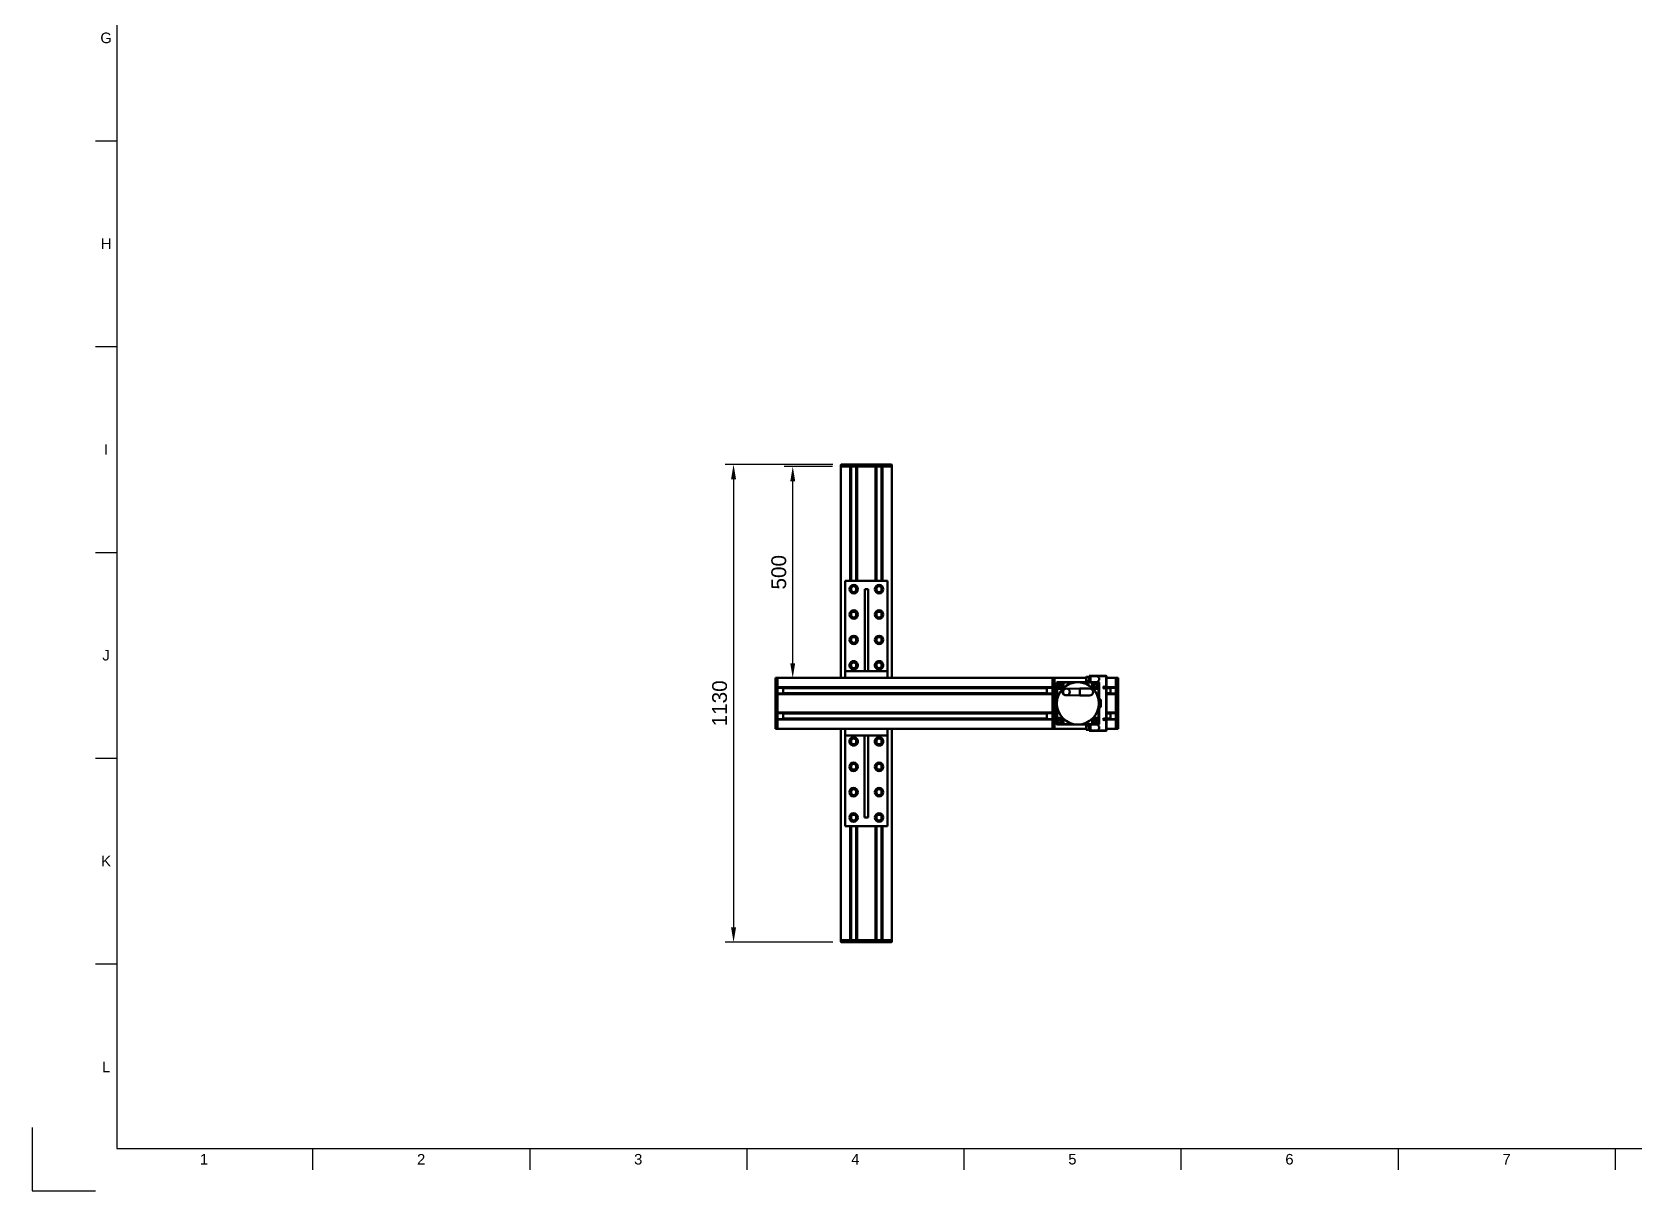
# Model space of a CAD drawing. Header units: millimetres. Extents: x 0 to 841, y 0 to 594.
# Drawn here: x 0 to 378.9, y 0 to 274 of the extents above; entities that cross this region are included whole.
import ezdxf
from ezdxf.enums import TextEntityAlignment as Align

# ---------------------------------------------------------------- set-up
doc = ezdxf.new("R2010")
doc.units = ezdxf.units.MM
doc.header["$LTSCALE"] = 0.75
for name, color, linetype, lineweight in [('Border', 7, 'Continuous', 25), ('FD_Dimensions', 7, 'Continuous', 25), ('Visible', 7, 'Continuous', 50)]:
    doc.layers.add(name, color=color, linetype=linetype, lineweight=lineweight)
doc.styles.add('FusionTitle', font='')
doc.styles.get("Standard").update_dxf_attribs({"font": 'arial.ttf'})
doc.styles.get('FusionTitle').set_extended_font_data('Arial Unicode MS')
doc.dimstyles.new('Dim-ISO-25', dxfattribs={"dimtxt": 3.5, "dimasz": 3.5, "dimexe": 2, "dimexo": 2, "dimgap": 1.5, "dimtad": 1, "dimzin": 12, "dimdsep": 46, "dimtxsty": 'Standard', "dimcen": 0, "dimazin": 3, "dimtp": 0.1, "dimtm": 0.1, "dimtfac": 0.714, "dimtmove": 0, "dimatfit": 3, "dimfxl": 1, "dimtzin": 12, "dimarcsym": 0})

# ---------------------------------------------------------------- blocks, each defined once
blk = doc.blocks.new('ISO_A1_SHEET')
at = {"layer": 'Border'}
for p, q in [((20, 584), (20, 10)), ((15, 248.333333), (20, 248.333333)), ((15, 199.666667), (20, 199.666667)), ((15, 151), (20, 151)), ((15, 102.333334), (20, 102.333334)), ((15, 53.666667), (20, 53.666667)), ((0, 15), (0, 0)), ((20, 10), (831, 10)), ((66.3125, 10), (66.3125, 5)), ((117.625, 10), (117.625, 5)), ((168.9375, 10), (168.9375, 5)), ((220.25, 10), (220.25, 5)), ((271.5625, 10), (271.5625, 5)), ((322.875, 10), (322.875, 5)), ((374.1875, 10), (374.1875, 5)), ((0, 0), (15, 0))]:
    blk.add_line(p, q, dxfattribs=at)
at = {"layer": 'Border', "style": 'FusionTitle'}
for s, p in [('G', (17.5, 272.666667)), ('H', (17.5, 224)), ('I', (17.5, 175.333334)), ('J', (17.5, 126.666667)), ('K', (17.5, 78)), ('L', (17.5, 29.333334)), ('1', (40.65625, 7.5)), ('2', (91.96875, 7.5)), ('3', (143.28125, 7.5)), ('4', (194.59375, 7.5)), ('5', (245.90625, 7.5)), ('6', (297.21875, 7.5)), ('7', (348.53125, 7.5))]:
    blk.add_text(s, height=2.5, dxfattribs=at).set_placement(p, align=Align.MIDDLE)
blk = doc.blocks.new('*D18')
at = {"layer": 'Defpoints', "color": 0, "transparency": 16777216}
for p in [(179.805125, 171.297222), (191.204114, 171.297222), (191.204114, 121.297222)]:
    blk.add_point(p, dxfattribs=at)
at = {"layer": 'FD_Dimensions', "lineweight": -2, "transparency": 16777216}
for p, q in [((189.204114, 171.297222), (177.805125, 171.297222)), ((179.805125, 124.797222), (179.805125, 167.797222)), ((189.204114, 121.297222), (177.805125, 121.297222))]:
    blk.add_line(p, q, dxfattribs=at)
at = {"layer": 'FD_Dimensions', "transparency": 16777216}
for points in [[(179.221791, 167.797222), (180.388458, 167.797222), (179.805125, 171.297222)], [(179.221791, 124.797222), (180.388458, 124.797222), (179.805125, 121.297222)]]:
    blk.add_solid(points, dxfattribs=at)
at = {"layer": 'FD_Dimensions', "color": 0, "transparency": 16777216, "insert": (176.518119, 146.297222), "char_height": 3.5, "attachment_point": 5, "rotation": 90}
blk.add_mtext('500', dxfattribs=at)
blk = doc.blocks.new('*D26')
at = {"layer": 'Defpoints', "color": 0, "transparency": 16777216}
for p in [(191.304114, 171.797222), (165.81773, 58.797222), (191.304114, 58.797222)]:
    blk.add_point(p, dxfattribs=at)
at = {"layer": 'FD_Dimensions', "lineweight": -2, "transparency": 16777216}
for p, q in [((189.304114, 171.797222), (163.81773, 171.797222)), ((165.81773, 168.297222), (165.81773, 62.297222)), ((189.304114, 58.797222), (163.81773, 58.797222))]:
    blk.add_line(p, q, dxfattribs=at)
at = {"layer": 'FD_Dimensions', "transparency": 16777216}
for points in [[(165.234397, 168.297222), (166.401064, 168.297222), (165.81773, 171.797222)], [(165.234397, 62.297222), (166.401064, 62.297222), (165.81773, 58.797222)]]:
    blk.add_solid(points, dxfattribs=at)
at = {"layer": 'FD_Dimensions', "color": 0, "transparency": 16777216, "insert": (162.529531, 115.297222), "char_height": 3.5, "attachment_point": 5, "rotation": 90}
blk.add_mtext('1130', dxfattribs=at)

msp = doc.modelspace()

# ---------------------------------------------------------------- linework, layer by layer
at = {"layer": 'Visible', "extrusion": (-1e-16, -1, 2.966e-13)}
for p, q in [((191.2041, 171.6972), (191.2041, 171.2972)), ((191.2041, 121.2972), (191.2041, 171.2972)), ((191.2041, 171.2972), (193.3991, 171.2972)), ((191.2041, 171.2972), (203.2041, 171.2972)), ((203.1041, 171.7972), (191.3041, 171.7972)), ((193.3991, 144.2972), (193.3991, 171.2972)), ((193.4991, 144.2972), (193.4991, 171.2972)), ((193.6041, 144.2972), (193.6041, 171.2972)), ((194.8041, 144.2972), (194.8041, 171.2972)), ((194.9091, 144.2972), (194.9091, 171.2972)), ((195.0091, 144.2972), (195.0091, 171.2972)), ((195.0091, 171.2972), (199.3991, 171.2972)), ((199.3991, 144.2972), (199.3991, 171.2972)), ((199.4991, 144.2972), (199.4991, 171.2972)), ((199.6041, 144.2972), (199.6041, 171.2972)), ((200.8041, 144.2972), (200.8041, 171.2972)), ((200.9091, 144.2972), (200.9091, 171.2972)), ((201.0091, 144.2972), (201.0091, 171.2972)), ((201.0091, 171.2972), (203.2041, 171.2972)), ((203.2041, 171.2972), (203.2041, 171.6972)), ((203.2041, 121.2972), (203.2041, 171.2972)), ((192.2145, 144.2972), (202.2145, 144.2972)), ((192.2145, 144.2972), (192.2145, 143.8972)), ((202.2145, 143.8972), (202.2145, 144.2972)), ((192.2145, 123.3972), (192.2145, 143.8972)), ((193.6041, 142.009), (193.6041, 142.5855)), ((194.8041, 141.9687), (194.8041, 142.6258)), ((196.8145, 122.8972), (196.8145, 142.2972)), ((196.8145, 142.2972), (197.6145, 142.2972)), ((197.6145, 142.2972), (197.6145, 122.8972)), ((199.6041, 142.009), (199.6041, 142.5855)), ((200.8041, 141.9687), (200.8041, 142.6258)), ((202.2145, 143.8972), (202.2145, 123.3972)), ((193.6041, 136.009), (193.6041, 136.5855)), ((194.8041, 135.9687), (194.8041, 136.6258)), ((199.6041, 136.009), (199.6041, 136.5855)), ((200.8041, 135.9687), (200.8041, 136.6258)), ((193.6041, 130.009), (193.6041, 130.5855)), ((194.8041, 129.9687), (194.8041, 130.6258)), ((199.6041, 130.009), (199.6041, 130.5855)), ((200.8041, 129.9687), (200.8041, 130.6258)), ((175.8041, 121.2972), (175.7041, 121.2972)), ((175.7041, 121.2972), (175.7041, 109.2972)), ((175.8041, 121.2972), (176.2041, 121.2972)), ((176.2041, 121.2972), (241.2041, 121.2972)), ((176.2041, 121.2972), (176.2041, 119.1022)), ((176.2041, 121.2972), (176.2041, 109.2972)), ((192.2145, 122.8972), (192.2145, 123.3972)), ((192.2145, 122.8972), (202.2145, 122.8972)), ((192.2145, 122.8972), (192.2145, 122.4972)), ((192.2145, 121.2972), (192.2145, 122.4972)), ((193.6041, 124.009), (193.6041, 124.5855)), ((194.8041, 123.9687), (194.8041, 124.6258)), ((199.6041, 124.009), (199.6041, 124.5855)), ((200.8041, 123.9687), (200.8041, 124.6258)), ((202.2145, 123.3972), (202.2145, 122.8972)), ((202.2145, 122.4972), (202.2145, 122.8972)), ((202.2145, 122.4972), (202.2145, 121.2972)), ((241.2041, 121.2972), (241.2041, 119.1022)), ((241.2041, 121.2972), (241.2041, 109.2972)), ((241.2041, 121.2972), (241.6041, 121.2972)), ((241.7041, 121.2972), (241.6041, 121.2972)), ((241.7041, 121.2972), (249.1585, 121.2972)), ((241.7041, 121.2972), (241.7041, 109.2972)), ((249.1585, 120.6072), (249.1585, 121.4872)), ((249.2185, 121.5472), (249.7585, 121.5472)), ((249.8285, 121.5472), (249.7585, 121.5472)), ((249.7585, 120.5472), (249.7585, 121.5472)), ((249.7585, 121.5472), (249.7585, 120.5472)), ((249.8035, 120.2972), (249.8547, 121.8306)), ((249.8285, 121.5472), (249.8285, 121.0472)), ((249.8285, 121.3472), (249.8385, 121.3472)), ((249.8547, 121.8306), (250.8541, 121.7972)), ((250.2041, 121.6972), (250.3041, 121.7972)), ((250.2041, 120.2972), (250.2041, 121.6972)), ((250.2041, 121.6972), (252.1041, 121.6972)), ((252.1041, 121.7972), (250.3041, 121.7972)), ((252.1041, 121.6972), (252.1041, 121.7972)), ((253.9041, 121.7972), (252.1041, 121.7972)), ((252.1041, 121.7972), (252.1041, 121.6972)), ((252.1041, 121.2972), (252.1041, 121.6972)), ((252.1041, 121.3072), (252.1041, 121.6972)), ((252.1041, 121.6972), (253.9041, 121.6972)), ((252.1041, 121.3072), (252.2341, 121.3072)), ((252.2041, 121.2972), (252.1041, 121.2972)), ((252.2041, 121.2972), (252.2041, 120.7972)), ((252.2341, 121.3072), (252.2341, 120.7872)), ((254.0041, 121.6972), (253.9041, 121.7972)), ((253.9041, 121.7972), (253.9041, 121.6972)), ((253.9041, 121.6972), (253.9041, 108.8972)), ((254.0041, 121.6972), (253.9041, 121.6972)), ((254.0041, 108.8972), (254.0041, 121.6972)), ((254.0041, 121.2972), (256.2041, 121.2972)), ((256.2041, 121.2972), (256.2041, 119.1022)), ((256.2041, 121.2972), (256.2041, 109.2972)), ((256.2041, 121.2972), (256.6041, 121.2972)), ((256.7041, 121.2972), (256.6041, 121.2972)), ((256.7041, 121.2972), (256.7041, 109.2972)), ((176.2041, 119.1022), (241.2041, 119.1022)), ((176.2041, 119.0022), (241.2041, 119.0022)), ((176.2041, 117.5922), (241.2041, 117.5922)), ((176.2041, 117.4922), (241.2041, 117.4922)), ((176.2041, 117.4922), (176.2041, 113.1022)), ((177.5041, 119.0022), (177.5041, 118.9976)), ((177.5041, 118.9976), (177.5041, 117.5922)), ((177.5041, 118.8972), (239.9041, 118.8972)), ((177.5041, 117.6972), (239.9041, 117.6972)), ((239.9041, 118.9976), (239.9041, 119.0022)), ((239.9041, 117.5922), (239.9041, 118.9976)), ((241.2041, 117.4922), (241.2041, 113.1022)), ((241.7041, 119.1022), (242.2041, 119.1022)), ((241.7041, 119.0022), (242.2041, 119.0022)), ((241.7041, 118.8972), (242.2041, 118.8972)), ((241.7041, 117.6972), (242.2041, 117.6972)), ((241.7041, 117.5922), (242.2041, 117.5922)), ((241.7041, 117.4922), (242.2041, 117.4922)), ((242.2041, 120.1972), (242.3041, 120.2972)), ((242.2041, 118.7972), (242.2041, 120.1972)), ((242.9541, 118.7972), (242.2041, 118.7972)), ((242.3041, 118.6972), (242.2041, 118.7972)), ((242.2041, 118.7972), (242.2041, 111.7972)), ((242.3041, 120.2972), (243.7041, 120.2972)), ((242.3041, 118.6972), (242.9541, 118.6972)), ((242.3041, 116.2156), (242.3041, 118.6972)), ((242.6077, 119.5472), (242.7809, 119.8472)), ((242.7809, 119.2472), (242.6077, 119.5472)), ((242.7809, 119.8472), (243.1273, 119.8472)), ((243.1273, 119.2472), (242.7809, 119.2472)), ((243.1273, 119.8472), (243.3005, 119.5472)), ((243.3005, 119.5472), (243.1273, 119.2472)), ((243.7041, 120.2972), (243.7041, 119.5472)), ((243.7041, 120.2972), (243.8041, 120.1972)), ((250.7041, 120.2972), (243.7041, 120.2972)), ((243.8041, 119.5472), (243.8041, 120.1972)), ((243.8041, 120.1972), (246.2858, 120.1972)), ((247.6641, 118.8343), (244.8019, 118.7344)), ((244.8128, 118.7297), (247.6641, 118.8342)), ((249.964, 118.8343), (247.6641, 118.8343)), ((247.6641, 118.8342), (249.9641, 118.8342)), ((247.6641, 118.8342), (247.6641, 117.1342)), ((248.1225, 120.1972), (250.6041, 120.1972)), ((249.2185, 120.5472), (249.7585, 120.5472)), ((249.8119, 120.5472), (249.7585, 120.5472)), ((250.6041, 120.1972), (250.7041, 120.2972)), ((250.6041, 120.1972), (250.6041, 119.5472)), ((250.7041, 119.5472), (250.7041, 120.2972)), ((250.7041, 120.2972), (252.1041, 120.2972)), ((251.1541, 119.7204), (251.4541, 119.8936)), ((251.1541, 119.374), (251.1541, 119.7204)), ((251.4541, 119.2008), (251.1541, 119.374)), ((251.4541, 119.8936), (251.7541, 119.7204)), ((251.7541, 119.374), (251.4541, 119.2008)), ((252.2041, 118.7972), (251.4541, 118.7972)), ((251.4541, 118.6972), (252.1041, 118.6972)), ((251.7541, 119.7204), (251.7541, 119.374)), ((252.1041, 120.7972), (252.2041, 120.7972)), ((252.1041, 120.2972), (252.1041, 120.7972)), ((252.1041, 120.2972), (252.1041, 120.7872)), ((252.2341, 120.7872), (252.1041, 120.7872)), ((252.1041, 120.2972), (252.2041, 120.1972)), ((252.2041, 118.7972), (252.1041, 118.6972)), ((252.1041, 118.6972), (252.1041, 116.2156)), ((252.2041, 120.1972), (252.2041, 118.7972)), ((252.2041, 111.7972), (252.2041, 118.7972)), ((254.0041, 119.1022), (256.2041, 119.1022)), ((254.0041, 119.0022), (256.2041, 119.0022)), ((254.0041, 118.8972), (254.9041, 118.8972)), ((254.0041, 117.6972), (254.9041, 117.6972)), ((254.0041, 117.5922), (256.2041, 117.5922)), ((254.0041, 117.4922), (256.2041, 117.4922)), ((254.9041, 118.9976), (254.9041, 119.0022)), ((254.9041, 117.5922), (254.9041, 118.9976)), ((256.2041, 117.4922), (256.2041, 113.1022)), ((242.3041, 111.8972), (242.3041, 114.3789)), ((244.7381, 117.2363), (247.6641, 117.1341)), ((247.6641, 117.1342), (244.7521, 117.241)), ((249.9641, 117.1342), (247.6641, 117.1342)), ((247.6641, 117.1341), (249.964, 117.1341)), ((252.1041, 114.3789), (252.1041, 111.8972)), ((252.2041, 116.1972), (252.6241, 116.1972)), ((252.2041, 114.3972), (252.6241, 114.3972)), ((252.6241, 114.3972), (252.6241, 116.1972)), ((176.2041, 113.1022), (241.2041, 113.1022)), ((176.2041, 113.0022), (241.2041, 113.0022)), ((176.2041, 111.5922), (241.2041, 111.5922)), ((176.2041, 111.4922), (241.2041, 111.4922)), ((176.2041, 111.4922), (176.2041, 109.2972)), ((177.5041, 113.0022), (177.5041, 111.5969)), ((177.5041, 112.8972), (239.9041, 112.8972)), ((177.5041, 111.6972), (239.9041, 111.6972)), ((177.5041, 111.5969), (177.5041, 111.5922)), ((239.9041, 111.5969), (239.9041, 113.0022)), ((239.9041, 111.5922), (239.9041, 111.5969)), ((241.2041, 111.4922), (241.2041, 109.2972)), ((241.7041, 113.1022), (242.2041, 113.1022)), ((241.7041, 113.0022), (242.2041, 113.0022)), ((241.7041, 112.8972), (242.2041, 112.8972)), ((241.7041, 111.6972), (242.2041, 111.6972)), ((241.7041, 111.5922), (242.2041, 111.5922)), ((241.7041, 111.4922), (242.2041, 111.4922)), ((242.2041, 111.7972), (242.3041, 111.8972)), ((242.2041, 111.7972), (242.9541, 111.7972)), ((242.2041, 110.3972), (242.2041, 111.7972)), ((242.3041, 110.2972), (242.2041, 110.3972)), ((242.9541, 111.8972), (242.3041, 111.8972)), ((243.7041, 110.2972), (242.3041, 110.2972)), ((242.6541, 111.2204), (242.9541, 111.3936)), ((242.6541, 110.874), (242.6541, 111.2204)), ((242.9541, 110.7008), (242.6541, 110.874)), ((242.9541, 111.3936), (243.2541, 111.2204)), ((243.2541, 110.874), (242.9541, 110.7008)), ((243.2541, 111.2204), (243.2541, 110.874)), ((243.7041, 111.0472), (243.7041, 110.2972)), ((243.8041, 110.3972), (243.7041, 110.2972)), ((243.7041, 110.2972), (250.7041, 110.2972)), ((243.8041, 110.3972), (243.8041, 111.0472)), ((246.2858, 110.3972), (243.8041, 110.3972)), ((250.6041, 110.3972), (248.1225, 110.3972)), ((249.1585, 109.1072), (249.1585, 109.9872)), ((249.2185, 110.0472), (249.7585, 110.0472)), ((249.8119, 110.0472), (249.7585, 110.0472)), ((249.7585, 109.0472), (249.7585, 110.0472)), ((249.7585, 110.0472), (249.7585, 109.0472)), ((249.8547, 108.7639), (249.8035, 110.2972)), ((250.2041, 108.8972), (250.2041, 110.2972)), ((250.6041, 111.0472), (250.6041, 110.3972)), ((250.7041, 110.2972), (250.6041, 110.3972)), ((250.7041, 110.2972), (250.7041, 111.0472)), ((252.1041, 110.2972), (250.7041, 110.2972)), ((251.1077, 111.0472), (251.2809, 111.3472)), ((251.2809, 110.7472), (251.1077, 111.0472)), ((251.2809, 111.3472), (251.6273, 111.3472)), ((251.6273, 110.7472), (251.2809, 110.7472)), ((252.1041, 111.8972), (251.4541, 111.8972)), ((251.4541, 111.7972), (252.2041, 111.7972)), ((251.6273, 111.3472), (251.8005, 111.0472)), ((251.8005, 111.0472), (251.6273, 110.7472)), ((252.1041, 111.8972), (252.2041, 111.7972)), ((252.2041, 110.3972), (252.1041, 110.2972)), ((252.1041, 109.7972), (252.1041, 110.2972)), ((252.1041, 109.8472), (252.1041, 110.2972)), ((252.2041, 111.7972), (252.2041, 110.3972)), ((254.0041, 113.1022), (256.2041, 113.1022)), ((254.0041, 113.0022), (256.2041, 113.0022)), ((254.0041, 112.8972), (254.9041, 112.8972)), ((254.0041, 111.6972), (254.9041, 111.6972)), ((254.0041, 111.5922), (256.2041, 111.5922)), ((254.0041, 111.4922), (256.2041, 111.4922)), ((254.9041, 111.5969), (254.9041, 113.0022)), ((254.9041, 111.5922), (254.9041, 111.5969)), ((256.2041, 111.4922), (256.2041, 109.2972)), ((175.7041, 109.2972), (175.8041, 109.2972)), ((176.2041, 109.2972), (175.8041, 109.2972)), ((176.2041, 109.2972), (241.2041, 109.2972)), ((191.2041, 59.2972), (191.2041, 109.2972)), ((192.2041, 108.0972), (192.2041, 109.2972)), ((192.2041, 108.0972), (192.2041, 107.6972)), ((192.2041, 107.6972), (202.2041, 107.6972)), ((192.2041, 107.1972), (192.2041, 107.6972)), ((192.2041, 86.6972), (192.2041, 107.1972)), ((193.6041, 105.988), (193.6041, 106.6065)), ((194.8041, 105.988), (194.8041, 106.6065)), ((196.8041, 88.2972), (196.8041, 107.6972)), ((197.6041, 107.6972), (197.6041, 88.2972)), ((199.6041, 105.988), (199.6041, 106.6065)), ((200.8041, 105.988), (200.8041, 106.6065)), ((202.2041, 109.2972), (202.2041, 108.0972)), ((202.2041, 107.6972), (202.2041, 108.0972)), ((202.2041, 107.6972), (202.2041, 107.1972)), ((202.2041, 107.1972), (202.2041, 86.6972)), ((203.2041, 59.2972), (203.2041, 109.2972)), ((241.6041, 109.2972), (241.2041, 109.2972)), ((241.6041, 109.2972), (241.7041, 109.2972)), ((241.7041, 109.2972), (249.1585, 109.2972)), ((249.2185, 109.0472), (249.7585, 109.0472)), ((249.8285, 109.0472), (249.7585, 109.0472)), ((249.8285, 109.5472), (249.8285, 109.0472)), ((249.8285, 109.2472), (249.8385, 109.2472)), ((249.8547, 108.7639), (250.8541, 108.7972)), ((250.3041, 108.7972), (250.2041, 108.8972)), ((252.1041, 108.8972), (250.2041, 108.8972)), ((250.3041, 108.7972), (252.1041, 108.7972)), ((252.1041, 109.8472), (252.2341, 109.8472)), ((252.2041, 109.7972), (252.1041, 109.7972)), ((252.1041, 109.2972), (252.2041, 109.2972)), ((252.1041, 108.8972), (252.1041, 109.2972)), ((252.1041, 108.8972), (252.1041, 109.2472)), ((252.2341, 109.2472), (252.1041, 109.2472)), ((252.1041, 108.7972), (252.1041, 108.8972)), ((253.9041, 108.8972), (252.1041, 108.8972)), ((252.1041, 108.8972), (252.1041, 108.7972)), ((252.1041, 108.7972), (253.9041, 108.7972)), ((252.2041, 109.7972), (252.2041, 109.2972)), ((252.2341, 109.8472), (252.2341, 109.2472)), ((253.9041, 108.7972), (254.0041, 108.8972)), ((253.9041, 108.7972), (253.9041, 108.8972)), ((254.0041, 108.8972), (253.9041, 108.8972)), ((254.0041, 109.2972), (256.2041, 109.2972)), ((256.6041, 109.2972), (256.2041, 109.2972)), ((256.6041, 109.2972), (256.7041, 109.2972)), ((193.6041, 99.988), (193.6041, 100.6065)), ((194.8041, 99.988), (194.8041, 100.6065)), ((199.6041, 99.988), (199.6041, 100.6065)), ((200.8041, 99.988), (200.8041, 100.6065)), ((193.6041, 93.988), (193.6041, 94.6065)), ((194.8041, 93.988), (194.8041, 94.6065)), ((199.6041, 93.988), (199.6041, 94.6065)), ((200.8041, 93.988), (200.8041, 94.6065)), ((193.6041, 87.988), (193.6041, 88.6065)), ((194.8041, 87.988), (194.8041, 88.6065)), ((197.6041, 88.2972), (196.8041, 88.2972)), ((199.6041, 87.988), (199.6041, 88.6065)), ((200.8041, 87.988), (200.8041, 88.6065)), ((192.2041, 86.6972), (192.2041, 86.2972)), ((192.2041, 86.2972), (202.2041, 86.2972)), ((193.3991, 59.2972), (193.3991, 86.2972)), ((193.4991, 59.2972), (193.4991, 86.2972)), ((193.6041, 59.2972), (193.6041, 86.2972)), ((194.8041, 59.2972), (194.8041, 86.2972)), ((194.9091, 59.2972), (194.9091, 86.2972)), ((195.0091, 59.2972), (195.0091, 86.2972)), ((199.3991, 59.2972), (199.3991, 86.2972)), ((199.4991, 59.2972), (199.4991, 86.2972)), ((199.6041, 59.2972), (199.6041, 86.2972)), ((200.8041, 59.2972), (200.8041, 86.2972)), ((200.9091, 59.2972), (200.9091, 86.2972)), ((201.0091, 59.2972), (201.0091, 86.2972)), ((202.2041, 86.2972), (202.2041, 86.6972)), ((191.2041, 59.2972), (193.3991, 59.2972)), ((203.2041, 59.2972), (191.2041, 59.2972)), ((191.2041, 59.2972), (191.2041, 58.8972)), ((191.3041, 58.7972), (203.1041, 58.7972)), ((195.0091, 59.2972), (199.3991, 59.2972)), ((201.0091, 59.2972), (203.2041, 59.2972)), ((203.2041, 58.8972), (203.2041, 59.2972))]:
    msp.add_line(p, q, dxfattribs=at)
at = {"layer": 'Visible', "extrusion": (0, 0, -1)}
for centre, radius in [((-194.2145, 142.2972), 1), ((-194.2145, 142.2972), 0.675), ((-200.2145, 142.2972), 1), ((-200.2145, 142.2972), 0.675), ((-194.2145, 136.2972), 1), ((-194.2145, 136.2972), 0.675), ((-200.2145, 136.2972), 1), ((-200.2145, 136.2972), 0.675), ((-194.2145, 130.2972), 1), ((-194.2145, 130.2972), 0.675), ((-200.2145, 130.2972), 1), ((-200.2145, 130.2972), 0.675), ((-194.2145, 124.2972), 0.675), ((-200.2145, 124.2972), 0.675), ((-247.2041, 115.2972), 4.9853), ((-244.4911, 117.9972), 0.8), ((-253.4041, 119.0472), 0.2067), ((-253.4041, 111.5472), 0.2067), ((-194.2041, 106.2972), 0.675), ((-200.2041, 106.2972), 0.675), ((-194.2041, 100.2972), 1), ((-194.2041, 100.2972), 0.675), ((-200.2041, 100.2972), 1), ((-200.2041, 100.2972), 0.675), ((-194.2041, 94.2972), 1), ((-194.2041, 94.2972), 0.675), ((-200.2041, 94.2972), 1), ((-200.2041, 94.2972), 0.675), ((-194.2041, 88.2972), 1), ((-194.2041, 88.2972), 0.675), ((-200.2041, 88.2972), 1), ((-200.2041, 88.2972), 0.675)]:
    msp.add_circle(centre, radius, dxfattribs=at)
at = {"layer": 'Visible'}
for centre in [(242.9541, 119.5472), (251.4541, 119.5472), (242.9541, 111.0472), (251.4541, 111.0472)]:
    msp.add_circle(centre, 0.65, dxfattribs=at)
for centre, radius, start, end in [((191.3041, 171.6972), 0.1, 90, 180), ((203.1041, 171.6972), 0.1, 360, 90), ((194.2145, 124.2972), 1, 244.158067, 295.841933), ((194.2145, 113.424), 9.4825, 87.365503, 92.634497), ((200.2145, 124.2972), 1, 244.158067, 295.841933), ((200.2145, 113.424), 9.4825, 87.365503, 92.634497), ((242.9541, 119.5472), 0.85, 270, 0), ((244.2949, 117.9842), 0.7265, 108.709987, 258.866522), ((244.3016, 117.9847), 0.732, 107.924658, 150.05237), ((249.964, 117.9842), 0.8501, 270, 90), ((251.4541, 119.5472), 0.85, 180, 270), ((242.9541, 111.0472), 0.85, 0, 90), ((251.4541, 111.0472), 0.85, 90, 180), ((194.2041, 106.2972), 1, 64.158067, 115.841933), ((194.2041, 117.1704), 9.4825, 267.365503, 272.634497), ((200.2041, 106.2972), 1, 64.158067, 115.841933), ((200.2041, 117.1704), 9.4825, 267.365503, 272.634497), ((191.3041, 58.8972), 0.1, 180, 270), ((203.1041, 58.8972), 0.1, 270, 0)]:
    msp.add_arc(centre, radius, start, end, dxfattribs=at)
at = {"layer": 'Visible', "extrusion": (0, 0, -1)}
for centre, radius, start, end in [((-194.2145, 124.2972), 1, 295.841933, 244.158067), ((-200.2145, 124.2972), 1, 295.841933, 244.158067), ((-249.2185, 121.4872), 0.06, 0, 90), ((-242.3041, 120.1972), 0.1, 0, 90), ((-242.9541, 119.5472), 0.75, 180, 270), ((-249.2185, 120.6072), 0.06, 270, 0), ((-249.9641, 117.9842), 0.85, 90, 180), ((-249.9641, 117.9842), 0.85, 180, 270), ((-251.4541, 119.5472), 0.75, 270, 0), ((-242.3041, 110.3972), 0.1, 270, 0), ((-242.9541, 111.0472), 0.75, 90, 180), ((-249.2185, 109.9872), 0.06, 0, 90), ((-251.4541, 111.0472), 0.75, 0, 90), ((-194.2041, 106.2972), 1, 115.841933, 64.158067), ((-200.2041, 106.2972), 1, 115.841933, 64.158067), ((-249.2185, 109.1072), 0.06, 270, 0)]:
    msp.add_arc(centre, radius, start, end, dxfattribs=at)
msp.add_ellipse((244.3021, 117.9842), major_axis=(0.5181, 0.5181), ratio=0.99999954, start_param=2.53221511, end_param=3.40407985, dxfattribs=at)

# ---------------------------------------------------------------- block references
at = {"layer": 'Border'}
msp.add_blockref('ISO_A1_SHEET', (0, 0), dxfattribs=at)

# ---------------------------------------------------------------- dimensions: what is measured, and where the dimension line sits
at = {"layer": 'FD_Dimensions'}
dim = msp.add_linear_dim(base=(165.8177, 58.7972), p1=(191.3041, 171.7972), p2=(191.3041, 58.7972), angle=270, dimstyle='Dim-ISO-25', override={"dimlfac": 10, "dimclrd": 256, "dimclre": 256}, dxfattribs=at)
dim.commit()
dim.dimension.update_dxf_attribs({"geometry": '*D26', "text_midpoint": (162.5295, 115.2972)})
dim = msp.add_aligned_dim(p1=(191.2041, 121.2972), p2=(191.2041, 171.2972), distance=11.399, dimstyle='Dim-ISO-25', override={"dimlfac": 10, "dimclrd": 256, "dimclre": 256}, dxfattribs=at)
dim.commit()
dim.dimension.update_dxf_attribs({"geometry": '*D18', "text_midpoint": (176.5181, 146.2972)})

doc.saveas('drawing.dxf')
